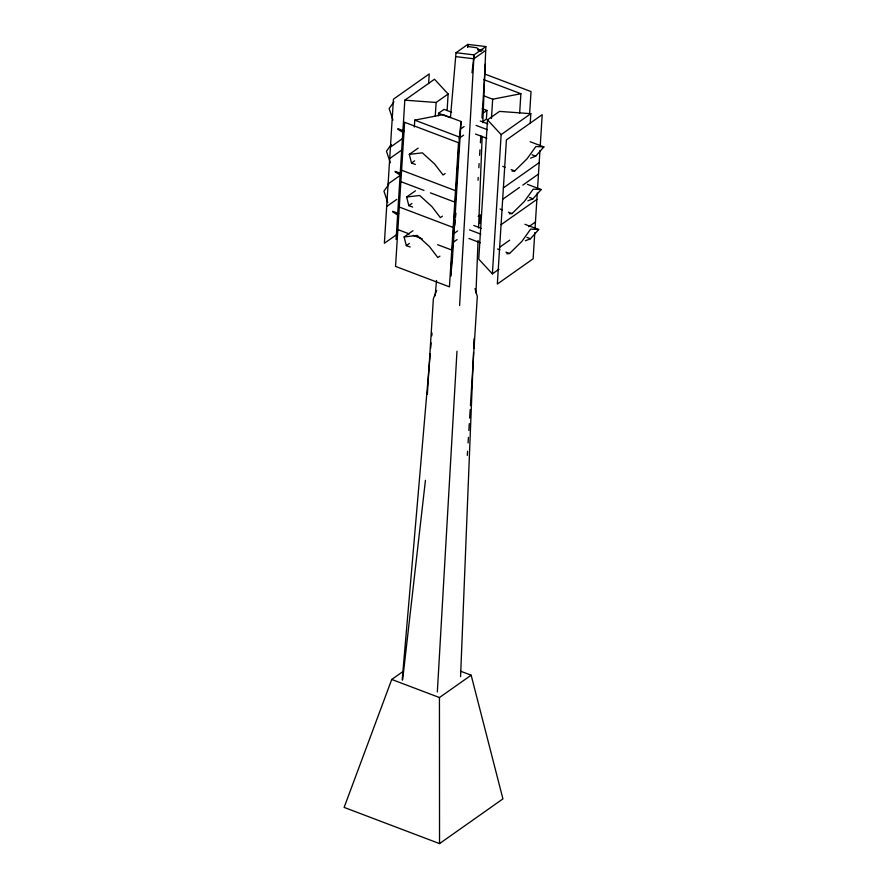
<?xml version="1.0" encoding="UTF-8"?>
<svg xmlns="http://www.w3.org/2000/svg" width="888" height="888" viewBox="0 0 888 888"><rect width="100%" height="100%" fill="white"/><g stroke="black" fill="none" stroke-linecap="round" stroke-linejoin="round"><path stroke-width="1.33" d="M467.776 47.175L467.81 44.4L485.847 46.553L482.795 122.733M460.572 676.678L473.526 352.492M473.737 348.462L474.081 338.639M475.957 293.073L478.066 240.448M478.565 227.983L482.162 136.364M437.34 691.963L456.976 351.248M459.607 305.539L474.059 54.878L485.847 46.553M396.07 239.427L404.828 100.178L434.498 79.243L448.14 93.995L447.097 110.534M414.319 127.028L414.763 120.135L442.979 114.641L461.061 121.512L452.303 260.761L450.66 276.334L459.429 137.074L461.061 121.512M428.627 83.583L429.237 73.926L393.44 99.178L384.371 243.29L396.681 234.61M435.253 116.261L436.13 102.475L448.14 93.995M438.395 115.729L438.55 113.264L444.067 109.379L451.637 112.254M427.361 394.139L433.366 298.712L436.663 290.454M478.044 180.197L478.221 177.434M478.832 167.754L479.087 163.603M479.609 155.3L479.964 149.772M480.397 142.857L480.83 135.953M481.962 117.971L485.359 64.047M479.831 223.521L480.375 214.885L478.177 216.439M482.206 108.647L486.946 110.445L486.402 119.081L483.105 121.401M530.214 123.332L530.813 113.686L499.522 111.389L487.501 119.869L478.743 259.118L492.385 273.87L498.978 269.219M467.299 455.4L467.565 451.248M468.087 442.957L468.431 437.418M468.864 430.502L469.308 423.587M469.652 418.059L470.174 409.757M470.429 405.616L477.311 296.359L474.98 288.644M491.453 118.515L492.674 99.212L483.627 95.782M492.385 273.87L501.143 134.621L487.501 119.869M519.669 113.031L520.89 93.728L483.871 79.687M529.637 113.664L531.024 91.575L484.837 74.048M534.787 232.567L533.133 258.797L497.336 284.049L506.404 139.938L542.202 114.685L540.204 146.442M535.042 228.427L537.273 193.007M537.54 188.867L539.948 150.583M467.621 47.164L467.81 44.4L456.021 52.714L450.449 117.638M402.197 679.897L430.236 353.746M430.647 348.34L431.124 342.824M431.779 335.775L432.023 333.011M435.153 295.848L436.53 280.497M402.619 679.942L425.441 480.308M454.712 225.43L455.178 220.091M455.489 217.338L455.966 213.209M472.016 72.772L474.059 54.878L456.021 52.714M403.063 671.461L391.741 679.453L344.122 807.403L439.538 843.6L502.93 798.889L471.151 675.191L460.828 671.284M393.939 101.865L389.144 108.547L392.984 120.102M391.264 144.5L386.458 151.193L390.298 162.737M388.744 184.449L383.949 191.131L387.79 202.686M530.58 158.175L535.697 156.155L543.878 146.931L530.147 141.725M527.905 200.81L533.011 198.79L541.192 189.577L527.461 184.36M525.385 240.759L530.502 238.739L538.683 229.515L524.952 224.309M512.032 171.162L514.74 170.929L527.084 158.786L535.875 146.52L543.878 146.931M509.357 213.797L512.065 213.564L524.397 201.421L533.2 189.166L541.192 189.577M506.837 253.746L509.546 253.513L521.889 241.37L530.68 229.104L538.683 229.515M485.603 50.461L473.815 58.775L455.777 56.621M390.42 147.119L402.73 138.439M389.699 158.541L402.009 149.861M415.351 164.424L411.51 163.037L409.313 154.368L418.159 148.13M411.51 163.037L414.629 160.839M460.839 128.86L464.135 126.54M482.55 113.553L486.946 110.445M388.112 183.927L400.41 175.247M459.196 138.273L463.603 135.165M386.691 206.493L396.758 199.389M412.665 207.059L408.835 205.672L406.626 197.014L415.473 190.776M445.121 173.537L443.057 174.992L434.598 163.969L422.355 152.836L409.313 154.368M501.143 134.621L530.813 113.686M408.835 205.672L411.943 203.474M410.156 247.008L406.316 245.621L404.118 236.952L412.964 230.714M442.446 216.173L440.37 217.638L431.923 206.604L419.669 195.471L406.626 197.014M406.316 245.621L409.435 243.423M503.385 187.879L539.183 162.626M453.169 234.077L457.564 230.98M502.664 199.301L519.447 187.468M522.81 185.104L538.472 174.048M453.724 241.936L457.031 239.605M439.926 256.121L437.851 257.576L429.404 246.553L417.16 235.42L404.118 236.952M501.076 224.686L536.874 199.434M499.655 247.253L509.723 240.149M528.737 226.729L535.453 222M439.538 843.6L439.449 697.546L471.151 675.191M492.674 99.212L520.89 93.728M404.828 100.178L436.13 102.475M477.866 49.539L483.028 50.15M468.686 46.609L476.678 47.763L481.229 51.36M480.308 121.034L487.878 123.898M476.057 125.397L487.401 129.703M438.55 113.264L449.905 117.571M532.09 154.778L535.697 156.155M475.513 134.032L486.868 138.339M414.763 120.135L459.429 137.074M502.741 166.367L505.139 167.288M511.144 169.564L514.74 170.929M397.935 128.705L403.94 130.991M529.415 197.425L533.011 198.79M401.598 170.23L455.489 190.676M500.055 209.013L502.453 209.923M508.458 212.199L512.065 213.564M395.26 171.351L401.254 173.626M400.877 181.652L423.976 190.409M430.391 192.851L454.778 202.098M526.895 237.374L530.502 238.739M473.737 225.474L481.307 228.338M469.486 229.837L480.841 234.143M399.278 207.037L453.18 227.472M497.546 248.962L499.944 249.872M505.949 252.148L509.546 253.513M468.942 238.472L480.297 242.779M392.74 211.3L398.745 213.575M397.868 229.592L409.412 233.977M413.264 235.442L422.244 238.85M437.64 244.688L451.759 250.039M391.741 679.453L439.449 697.546M477.744 49.883L480.064 50.871M397.802 129.215L403.463 132.767M395.116 171.861L400.777 175.402M392.607 211.799L398.268 215.351M404.617 122.289L395.549 266.4L449.439 286.846L458.508 142.724L404.617 122.289"/></g></svg>
